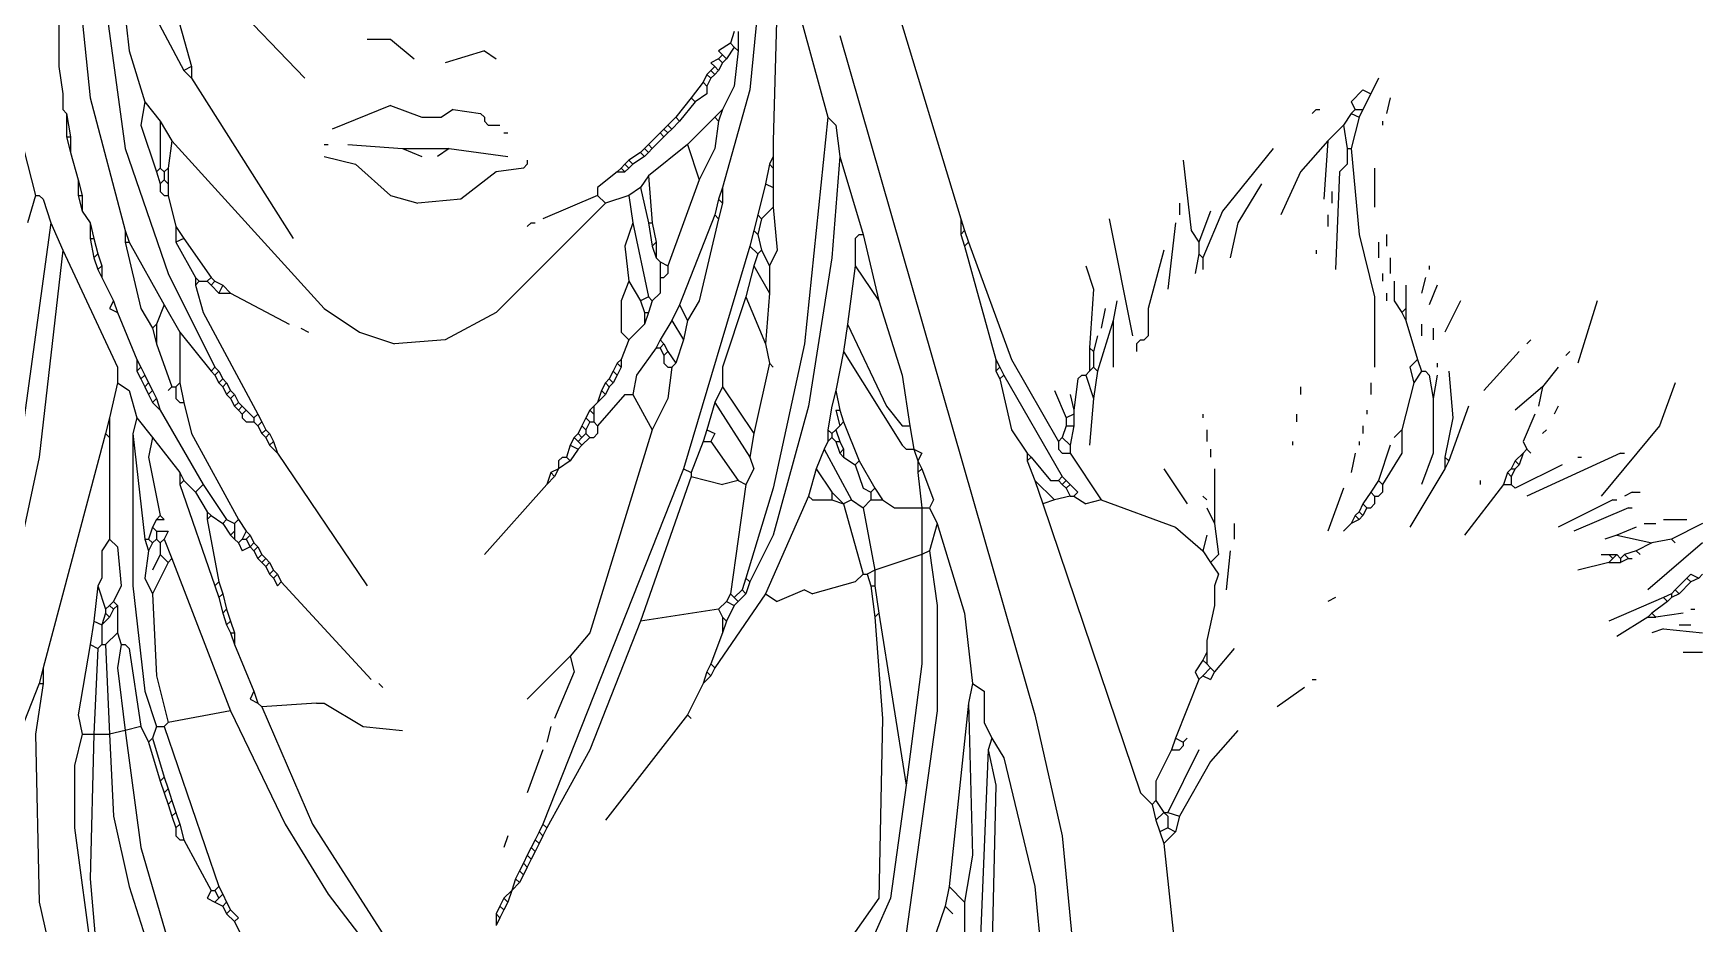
# Model space of a CAD drawing. Extents: x 48 to 798, y 36 to 754.
# Drawn here: x 370 to 797.5, y 310 to 538 of the extents above; entities that cross this region are included whole.
import ezdxf

# ---------------------------------------------------------------- set-up
doc = ezdxf.new("R2010")
doc.units = 0
doc.header["$MEASUREMENT"] = 0
doc.layers.add('Layer5', color=5, linetype='CONTINUOUS')

msp = doc.modelspace()

# ---------------------------------------------------------------- linework, layer by layer
at = {"layer": 'Layer5'}
for p, q in [((376.5, 555.5), (376.5, 537.5)), ((392.5, 551.5), (394.5, 533.5)), ((405.5, 547.5), (410.5, 529.5)), ((417.5, 549.5), (439.5, 526.5)), ((560.5, 548.5), (559.5, 510.5)), ((564.5, 549.5), (573.5, 516.5)), ((388.5, 545.5), (393.5, 508.5)), ((399.5, 545.5), (408.5, 528.5)), ((555.5, 544.5), (553.5, 523.5)), ((590.5, 546.5), (607.5, 490.5)), ((382.5, 541.5), (384.5, 521.5)), ((376.5, 537.5), (376.5, 529.5)), ((376.5, 537.5), (376.5, 529.5)), ((455.5, 536.5), (461.5, 536.5)), ((461.5, 536.5), (467.5, 531.5)), ((548.5, 535.5), (545.5, 533.5)), ((549.5, 534.5), (547.5, 531.5)), ((549.5, 538.5), (548.5, 535.5)), ((548.5, 535.5), (549.5, 534.5)), ((549.5, 534.5), (550.5, 533.5)), ((550.5, 538.5), (550.5, 533.5)), ((576.5, 537.5), (626.5, 363.5)), ((394.5, 533.5), (398.5, 520.5)), ((485.5, 533.5), (475.5, 530.5)), ((485.5, 533.5), (488.5, 531.5)), ((545.5, 531.5), (543.5, 530.5)), ((543.5, 530.5), (544.5, 529.5)), ((545.5, 533.5), (546.5, 532.5)), ((546.5, 532.5), (545.5, 531.5)), ((545.5, 531.5), (546.5, 530.5)), ((546.5, 530.5), (545.5, 528.5)), ((546.5, 532.5), (547.5, 531.5)), ((547.5, 531.5), (546.5, 530.5)), ((550.5, 533.5), (549.5, 524.5)), ((376.5, 529.5), (377.5, 522.5)), ((410.5, 529.5), (408.5, 528.5)), ((408.5, 528.5), (410.5, 526.5)), ((410.5, 529.5), (410.5, 526.5)), ((410.5, 526.5), (436.5, 485.5)), ((542.5, 527.5), (541.5, 525.5)), ((543.5, 528.5), (542.5, 527.5)), ((542.5, 527.5), (543.5, 526.5)), ((543.5, 526.5), (542.5, 524.5)), ((544.5, 529.5), (543.5, 528.5)), ((543.5, 528.5), (544.5, 527.5)), ((544.5, 527.5), (543.5, 526.5)), ((544.5, 529.5), (545.5, 528.5)), ((545.5, 528.5), (544.5, 527.5)), ((714.5, 526.5), (712.5, 522.5)), ((377.5, 522.5), (377.5, 518.5)), ((377.5, 522.5), (377.5, 518.5)), ((541.5, 525.5), (538.5, 521.5)), ((542.5, 522.5), (539.5, 520.5)), ((541.5, 525.5), (542.5, 524.5)), ((542.5, 524.5), (542.5, 522.5)), ((549.5, 524.5), (546.5, 518.5)), ((553.5, 523.5), (546.5, 498.5)), ((710.5, 523.5), (707.5, 520.5)), ((710.5, 523.5), (712.5, 522.5)), ((712.5, 522.5), (710.5, 518.5)), ((377.5, 518.5), (378.5, 517.5)), ((378.5, 517.5), (379.5, 511.5)), ((378.5, 517.5), (378.5, 511.5)), ((384.5, 521.5), (393.5, 487.5)), ((398.5, 520.5), (397.5, 514.5)), ((398.5, 520.5), (402.5, 515.5)), ((461.5, 519.5), (446.5, 513.5)), ((461.5, 519.5), (469.5, 516.5)), ((477.5, 518.5), (474.5, 516.5)), ((477.5, 518.5), (484.5, 517.5)), ((484.5, 517.5), (485.5, 516.5)), ((538.5, 521.5), (534.5, 516.5)), ((539.5, 520.5), (535.5, 515.5)), ((538.5, 521.5), (539.5, 520.5)), ((546.5, 518.5), (544.5, 516.5)), ((546.5, 518.5), (545.5, 515.5)), ((698.5, 518.5), (697.5, 517.5)), ((698.5, 518.5), (699.5, 518.5)), ((707.5, 517.5), (705.5, 514.5)), ((707.5, 520.5), (708.5, 518.5)), ((708.5, 518.5), (707.5, 517.5)), ((707.5, 517.5), (709.5, 516.5)), ((708.5, 518.5), (710.5, 518.5)), ((710.5, 518.5), (709.5, 516.5)), ((717.5, 521.5), (716.5, 517.5)), ((397.5, 514.5), (401.5, 502.5)), ((402.5, 515.5), (405.5, 510.5)), ((402.5, 515.5), (402.5, 503.5)), ((469.5, 516.5), (474.5, 516.5)), ((485.5, 516.5), (485.5, 515.5)), ((485.5, 515.5), (486.5, 514.5)), ((486.5, 514.5), (489.5, 514.5)), ((531.5, 513.5), (530.5, 512.5)), ((532.5, 514.5), (531.5, 513.5)), ((531.5, 513.5), (532.5, 512.5)), ((534.5, 516.5), (532.5, 514.5)), ((532.5, 514.5), (533.5, 513.5)), ((533.5, 513.5), (532.5, 512.5)), ((535.5, 515.5), (533.5, 513.5)), ((534.5, 516.5), (535.5, 515.5)), ((544.5, 516.5), (537.5, 509.5)), ((544.5, 516.5), (545.5, 515.5)), ((545.5, 515.5), (544.5, 508.5)), ((573.5, 516.5), (567.5, 458.5)), ((573.5, 516.5), (575.5, 514.5)), ((575.5, 514.5), (576.5, 506.5)), ((705.5, 514.5), (701.5, 510.5)), ((705.5, 514.5), (706.5, 508.5)), ((709.5, 516.5), (707.5, 508.5)), ((715.5, 515.5), (715.5, 514.5)), ((378.5, 511.5), (379.5, 511.5)), ((378.5, 511.5), (379.5, 507.5)), ((379.5, 511.5), (379.5, 507.5)), ((405.5, 510.5), (404.5, 503.5)), ((405.5, 510.5), (444.5, 467.5)), ((444.5, 509.5), (445.5, 509.5)), ((450.5, 509.5), (464.5, 508.5)), ((490.5, 512.5), (491.5, 512.5)), ((527.5, 509.5), (526.5, 508.5)), ((530.5, 512.5), (527.5, 509.5)), ((537.5, 509.5), (527.5, 501.5)), ((527.5, 509.5), (528.5, 508.5)), ((531.5, 511.5), (528.5, 508.5)), ((530.5, 512.5), (531.5, 511.5)), ((532.5, 512.5), (531.5, 511.5)), ((537.5, 509.5), (540.5, 500.5)), ((559.5, 510.5), (559.5, 506.5)), ((559.5, 510.5), (559.5, 506.5)), ((701.5, 510.5), (694.5, 502.5)), ((701.5, 510.5), (700.5, 495.5)), ((367.5, 508.5), (370.5, 496.5)), ((379.5, 507.5), (381.5, 500.5)), ((393.5, 508.5), (404.5, 476.5)), ((444.5, 506.5), (452.5, 504.5)), ((452.5, 504.5), (461.5, 496.5)), ((464.5, 508.5), (469.5, 506.5)), ((464.5, 508.5), (476.5, 508.5)), ((476.5, 508.5), (473.5, 506.5)), ((476.5, 508.5), (491.5, 506.5)), ((496.5, 504.5), (495.5, 503.5)), ((496.5, 505.5), (496.5, 504.5)), ((521.5, 504.5), (520.5, 503.5)), ((522.5, 505.5), (521.5, 504.5)), ((521.5, 504.5), (522.5, 503.5)), ((525.5, 507.5), (522.5, 505.5)), ((522.5, 505.5), (523.5, 504.5)), ((523.5, 504.5), (522.5, 503.5)), ((526.5, 506.5), (523.5, 504.5)), ((526.5, 508.5), (525.5, 507.5)), ((525.5, 507.5), (526.5, 506.5)), ((526.5, 508.5), (527.5, 507.5)), ((527.5, 507.5), (526.5, 506.5)), ((528.5, 508.5), (527.5, 507.5)), ((544.5, 508.5), (540.5, 500.5)), ((558.5, 504.5), (557.5, 499.5)), ((559.5, 506.5), (558.5, 504.5)), ((558.5, 504.5), (559.5, 503.5)), ((559.5, 506.5), (559.5, 503.5)), ((576.5, 506.5), (574.5, 480.5)), ((576.5, 506.5), (582.5, 486.5)), ((664.5, 505.5), (666.5, 487.5)), ((687.5, 508.5), (674.5, 492.5)), ((706.5, 504.5), (704.5, 502.5)), ((706.5, 508.5), (707.5, 508.5)), ((706.5, 508.5), (706.5, 504.5)), ((707.5, 508.5), (709.5, 486.5)), ((381.5, 500.5), (381.5, 496.5)), ((381.5, 500.5), (382.5, 496.5)), ((402.5, 503.5), (401.5, 502.5)), ((401.5, 502.5), (402.5, 499.5)), ((402.5, 503.5), (403.5, 502.5)), ((403.5, 500.5), (402.5, 499.5)), ((404.5, 503.5), (403.5, 502.5)), ((403.5, 502.5), (403.5, 500.5)), ((403.5, 500.5), (404.5, 499.5)), ((404.5, 503.5), (404.5, 499.5)), ((488.5, 502.5), (479.5, 495.5)), ((495.5, 503.5), (488.5, 502.5)), ((519.5, 502.5), (514.5, 498.5)), ((520.5, 503.5), (519.5, 502.5)), ((519.5, 502.5), (521.5, 502.5)), ((520.5, 503.5), (521.5, 502.5)), ((522.5, 503.5), (521.5, 502.5)), ((527.5, 501.5), (525.5, 498.5)), ((527.5, 501.5), (528.5, 489.5)), ((540.5, 500.5), (532.5, 478.5)), ((559.5, 503.5), (559.5, 498.5)), ((694.5, 502.5), (689.5, 491.5)), ((704.5, 502.5), (703.5, 477.5)), ((713.5, 503.5), (713.5, 493.5)), ((370.5, 496.5), (368.5, 489.5)), ((370.5, 496.5), (371.5, 496.5)), ((371.5, 496.5), (372.5, 495.5)), ((381.5, 496.5), (382.5, 492.5)), ((381.5, 496.5), (382.5, 496.5)), ((382.5, 496.5), (382.5, 492.5)), ((402.5, 499.5), (402.5, 497.5)), ((402.5, 497.5), (403.5, 496.5)), ((403.5, 496.5), (404.5, 496.5)), ((404.5, 499.5), (404.5, 496.5)), ((404.5, 496.5), (406.5, 488.5)), ((461.5, 496.5), (468.5, 494.5)), ((514.5, 496.5), (500.5, 490.5)), ((514.5, 498.5), (514.5, 496.5)), ((514.5, 496.5), (516.5, 494.5)), ((514.5, 496.5), (516.5, 494.5)), ((522.5, 496.5), (516.5, 494.5)), ((525.5, 498.5), (522.5, 496.5)), ((522.5, 496.5), (523.5, 489.5)), ((525.5, 498.5), (527.5, 489.5)), ((546.5, 498.5), (545.5, 495.5)), ((546.5, 498.5), (546.5, 494.5)), ((557.5, 499.5), (555.5, 491.5)), ((557.5, 499.5), (559.5, 498.5)), ((559.5, 498.5), (559.5, 493.5)), ((684.5, 499.5), (678.5, 489.5)), ((702.5, 497.5), (702.5, 494.5)), ((372.5, 495.5), (374.5, 489.5)), ((382.5, 492.5), (384.5, 489.5)), ((479.5, 495.5), (468.5, 494.5)), ((516.5, 494.5), (488.5, 466.5)), ((545.5, 495.5), (544.5, 491.5)), ((545.5, 495.5), (546.5, 494.5)), ((546.5, 494.5), (545.5, 490.5)), ((559.5, 493.5), (556.5, 490.5)), ((559.5, 493.5), (560.5, 482.5)), ((663.5, 494.5), (663.5, 491.5)), ((671.5, 492.5), (668.5, 484.5)), ((674.5, 492.5), (669.5, 480.5)), ((374.5, 489.5), (366.5, 431.5)), ((374.5, 489.5), (377.5, 482.5)), ((384.5, 489.5), (384.5, 485.5)), ((384.5, 489.5), (385.5, 485.5)), ((393.5, 487.5), (394.5, 484.5)), ((393.5, 487.5), (393.5, 484.5)), ((406.5, 488.5), (408.5, 485.5)), ((406.5, 488.5), (406.5, 484.5)), ((497.5, 489.5), (496.5, 488.5)), ((497.5, 489.5), (498.5, 489.5)), ((523.5, 489.5), (521.5, 483.5)), ((523.5, 489.5), (527.5, 470.5)), ((527.5, 489.5), (528.5, 489.5)), ((527.5, 489.5), (528.5, 483.5)), ((528.5, 489.5), (529.5, 484.5)), ((544.5, 491.5), (535.5, 468.5)), ((545.5, 490.5), (540.5, 469.5)), ((544.5, 491.5), (545.5, 490.5)), ((554.5, 487.5), (553.5, 483.5)), ((555.5, 491.5), (554.5, 487.5)), ((554.5, 487.5), (555.5, 486.5)), ((555.5, 491.5), (556.5, 490.5)), ((556.5, 490.5), (555.5, 486.5)), ((607.5, 490.5), (608.5, 487.5)), ((607.5, 490.5), (607.5, 486.5)), ((608.5, 487.5), (607.5, 486.5)), ((608.5, 487.5), (609.5, 484.5)), ((645.5, 490.5), (651.5, 460.5)), ((662.5, 489.5), (660.5, 472.5)), ((666.5, 487.5), (668.5, 484.5)), ((678.5, 489.5), (676.5, 480.5)), ((701.5, 491.5), (701.5, 488.5)), ((384.5, 485.5), (385.5, 480.5)), ((384.5, 485.5), (385.5, 485.5)), ((385.5, 485.5), (386.5, 481.5)), ((393.5, 484.5), (394.5, 484.5)), ((393.5, 484.5), (397.5, 467.5)), ((394.5, 484.5), (403.5, 468.5)), ((408.5, 485.5), (406.5, 484.5)), ((406.5, 484.5), (411.5, 475.5)), ((408.5, 485.5), (415.5, 475.5)), ((521.5, 483.5), (522.5, 474.5)), ((529.5, 484.5), (528.5, 483.5)), ((528.5, 483.5), (529.5, 480.5)), ((529.5, 484.5), (529.5, 480.5)), ((553.5, 483.5), (536.5, 426.5)), ((553.5, 483.5), (555.5, 481.5)), ((555.5, 486.5), (556.5, 482.5)), ((581.5, 486.5), (580.5, 485.5)), ((580.5, 485.5), (580.5, 478.5)), ((581.5, 486.5), (582.5, 486.5)), ((582.5, 486.5), (586.5, 469.5)), ((607.5, 486.5), (608.5, 483.5)), ((609.5, 484.5), (608.5, 483.5)), ((608.5, 483.5), (616.5, 454.5)), ((609.5, 484.5), (620.5, 454.5)), ((668.5, 484.5), (668.5, 481.5)), ((709.5, 486.5), (713.5, 470.5)), ((714.5, 484.5), (714.5, 480.5)), ((716.5, 486.5), (716.5, 483.5)), ((377.5, 482.5), (371.5, 429.5)), ((377.5, 482.5), (391.5, 452.5)), ((386.5, 481.5), (385.5, 480.5)), ((385.5, 480.5), (386.5, 477.5)), ((386.5, 481.5), (387.5, 478.5)), ((529.5, 480.5), (530.5, 479.5)), ((530.5, 479.5), (530.5, 475.5)), ((530.5, 479.5), (532.5, 478.5)), ((555.5, 481.5), (554.5, 478.5)), ((556.5, 482.5), (555.5, 481.5)), ((556.5, 482.5), (558.5, 478.5)), ((560.5, 482.5), (558.5, 478.5)), ((574.5, 480.5), (568.5, 442.5)), ((659.5, 482.5), (655.5, 467.5)), ((668.5, 481.5), (667.5, 476.5)), ((668.5, 481.5), (669.5, 480.5)), ((669.5, 480.5), (669.5, 477.5)), ((698.5, 482.5), (698.5, 481.5)), ((717.5, 480.5), (717.5, 476.5)), ((387.5, 478.5), (386.5, 477.5)), ((386.5, 477.5), (387.5, 475.5)), ((387.5, 478.5), (387.5, 475.5)), ((387.5, 475.5), (390.5, 469.5)), ((404.5, 476.5), (416.5, 452.5)), ((411.5, 475.5), (412.5, 474.5)), ((411.5, 475.5), (411.5, 473.5)), ((415.5, 475.5), (414.5, 474.5)), ((415.5, 475.5), (416.5, 474.5)), ((530.5, 475.5), (530.5, 471.5)), ((530.5, 475.5), (531.5, 475.5)), ((532.5, 476.5), (531.5, 475.5)), ((532.5, 478.5), (532.5, 476.5)), ((554.5, 478.5), (552.5, 470.5)), ((554.5, 478.5), (558.5, 471.5)), ((558.5, 478.5), (558.5, 471.5)), ((580.5, 478.5), (578.5, 463.5)), ((580.5, 478.5), (586.5, 469.5)), ((639.5, 478.5), (641.5, 472.5)), ((715.5, 476.5), (715.5, 474.5)), ((726.5, 475.5), (725.5, 471.5)), ((727.5, 478.5), (727.5, 477.5)), ((412.5, 474.5), (411.5, 473.5)), ((411.5, 473.5), (413.5, 466.5)), ((412.5, 474.5), (414.5, 474.5)), ((414.5, 474.5), (415.5, 473.5)), ((416.5, 474.5), (415.5, 473.5)), ((415.5, 473.5), (417.5, 471.5)), ((416.5, 474.5), (418.5, 473.5)), ((418.5, 473.5), (417.5, 471.5)), ((417.5, 471.5), (420.5, 471.5)), ((418.5, 473.5), (420.5, 471.5)), ((420.5, 471.5), (435.5, 463.5)), ((522.5, 474.5), (520.5, 469.5)), ((522.5, 474.5), (525.5, 469.5)), ((527.5, 470.5), (525.5, 469.5)), ((527.5, 470.5), (528.5, 469.5)), ((530.5, 471.5), (528.5, 469.5)), ((552.5, 470.5), (546.5, 452.5)), ((552.5, 470.5), (557.5, 458.5)), ((558.5, 471.5), (557.5, 458.5)), ((641.5, 472.5), (640.5, 457.5)), ((713.5, 470.5), (713.5, 452.5)), ((716.5, 471.5), (716.5, 469.5)), ((718.5, 474.5), (718.5, 469.5)), ((721.5, 473.5), (721.5, 467.5)), ((729.5, 473.5), (727.5, 468.5)), ((390.5, 469.5), (389.5, 467.5)), ((389.5, 467.5), (391.5, 466.5)), ((390.5, 469.5), (391.5, 466.5)), ((391.5, 466.5), (396.5, 454.5)), ((397.5, 467.5), (400.5, 462.5)), ((403.5, 468.5), (401.5, 463.5)), ((403.5, 468.5), (407.5, 461.5)), ((413.5, 466.5), (427.5, 440.5)), ((444.5, 467.5), (453.5, 461.5)), ((488.5, 466.5), (475.5, 459.5)), ((520.5, 469.5), (520.5, 461.5)), ((525.5, 469.5), (526.5, 466.5)), ((526.5, 466.5), (527.5, 466.5)), ((527.5, 466.5), (526.5, 463.5)), ((526.5, 466.5), (526.5, 463.5)), ((528.5, 469.5), (527.5, 466.5)), ((535.5, 468.5), (533.5, 464.5)), ((535.5, 468.5), (537.5, 464.5)), ((540.5, 469.5), (537.5, 464.5)), ((586.5, 469.5), (592.5, 450.5)), ((644.5, 467.5), (643.5, 462.5)), ((647.5, 469.5), (646.5, 464.5)), ((655.5, 467.5), (655.5, 460.5)), ((718.5, 469.5), (720.5, 466.5)), ((721.5, 467.5), (720.5, 466.5)), ((720.5, 466.5), (721.5, 464.5)), ((721.5, 467.5), (721.5, 464.5)), ((735.5, 469.5), (731.5, 461.5)), ((770.5, 469.5), (765.5, 453.5)), ((401.5, 463.5), (400.5, 462.5)), ((400.5, 462.5), (401.5, 458.5)), ((401.5, 463.5), (401.5, 458.5)), ((438.5, 462.5), (440.5, 461.5)), ((526.5, 463.5), (522.5, 459.5)), ((533.5, 464.5), (530.5, 459.5)), ((533.5, 464.5), (536.5, 459.5)), ((537.5, 464.5), (536.5, 459.5)), ((578.5, 463.5), (577.5, 456.5)), ((578.5, 463.5), (588.5, 442.5)), ((646.5, 464.5), (642.5, 451.5)), ((646.5, 464.5), (646.5, 452.5)), ((721.5, 464.5), (724.5, 454.5)), ((725.5, 463.5), (725.5, 460.5)), ((728.5, 462.5), (728.5, 459.5)), ((401.5, 458.5), (405.5, 447.5)), ((407.5, 461.5), (407.5, 448.5)), ((407.5, 461.5), (415.5, 451.5)), ((453.5, 461.5), (462.5, 458.5)), ((475.5, 459.5), (462.5, 458.5)), ((520.5, 461.5), (522.5, 459.5)), ((522.5, 459.5), (520.5, 454.5)), ((529.5, 457.5), (524.5, 450.5)), ((530.5, 459.5), (529.5, 457.5)), ((529.5, 457.5), (530.5, 457.5)), ((530.5, 459.5), (531.5, 458.5)), ((531.5, 458.5), (530.5, 457.5)), ((530.5, 457.5), (531.5, 455.5)), ((531.5, 458.5), (532.5, 456.5)), ((536.5, 459.5), (534.5, 453.5)), ((557.5, 458.5), (558.5, 453.5)), ((567.5, 458.5), (559.5, 421.5)), ((640.5, 457.5), (640.5, 451.5)), ((640.5, 457.5), (641.5, 456.5)), ((642.5, 460.5), (641.5, 456.5)), ((653.5, 459.5), (652.5, 458.5)), ((652.5, 458.5), (652.5, 456.5)), ((653.5, 459.5), (654.5, 459.5)), ((655.5, 460.5), (654.5, 459.5)), ((753.5, 459.5), (752.5, 458.5)), ((396.5, 454.5), (397.5, 452.5)), ((396.5, 454.5), (396.5, 451.5)), ((519.5, 453.5), (518.5, 451.5)), ((520.5, 454.5), (519.5, 453.5)), ((519.5, 453.5), (520.5, 452.5)), ((520.5, 454.5), (520.5, 452.5)), ((532.5, 456.5), (531.5, 455.5)), ((531.5, 455.5), (531.5, 453.5)), ((531.5, 453.5), (532.5, 452.5)), ((532.5, 456.5), (534.5, 453.5)), ((534.5, 453.5), (533.5, 452.5)), ((558.5, 453.5), (554.5, 435.5)), ((558.5, 453.5), (559.5, 452.5)), ((577.5, 456.5), (575.5, 446.5)), ((577.5, 456.5), (592.5, 432.5)), ((616.5, 454.5), (617.5, 452.5)), ((616.5, 454.5), (616.5, 451.5)), ((620.5, 454.5), (632.5, 433.5)), ((641.5, 456.5), (641.5, 452.5)), ((724.5, 454.5), (722.5, 452.5)), ((724.5, 454.5), (725.5, 451.5)), ((729.5, 453.5), (729.5, 452.5)), ((750.5, 456.5), (741.5, 446.5)), ((763.5, 456.5), (762.5, 455.5)), ((391.5, 452.5), (391.5, 448.5)), ((397.5, 452.5), (396.5, 451.5)), ((396.5, 451.5), (397.5, 449.5)), ((397.5, 452.5), (398.5, 450.5)), ((398.5, 450.5), (397.5, 449.5)), ((397.5, 449.5), (398.5, 447.5)), ((398.5, 450.5), (399.5, 448.5)), ((416.5, 452.5), (415.5, 451.5)), ((415.5, 451.5), (416.5, 450.5)), ((416.5, 452.5), (417.5, 451.5)), ((417.5, 451.5), (416.5, 450.5)), ((416.5, 450.5), (417.5, 448.5)), ((417.5, 451.5), (418.5, 449.5)), ((418.5, 449.5), (417.5, 448.5)), ((418.5, 449.5), (419.5, 448.5)), ((517.5, 449.5), (516.5, 448.5)), ((518.5, 451.5), (517.5, 449.5)), ((517.5, 449.5), (518.5, 448.5)), ((518.5, 451.5), (519.5, 450.5)), ((519.5, 450.5), (518.5, 448.5)), ((520.5, 452.5), (519.5, 450.5)), ((524.5, 450.5), (523.5, 445.5)), ((533.5, 452.5), (532.5, 444.5)), ((532.5, 452.5), (533.5, 452.5)), ((546.5, 452.5), (546.5, 447.5)), ((592.5, 450.5), (594.5, 437.5)), ((617.5, 452.5), (616.5, 451.5)), ((616.5, 451.5), (617.5, 449.5)), ((617.5, 452.5), (618.5, 450.5)), ((618.5, 450.5), (617.5, 449.5)), ((617.5, 449.5), (620.5, 436.5)), ((618.5, 450.5), (633.5, 424.5)), ((637.5, 449.5), (636.5, 441.5)), ((638.5, 450.5), (637.5, 449.5)), ((638.5, 450.5), (639.5, 450.5)), ((640.5, 451.5), (639.5, 450.5)), ((639.5, 450.5), (641.5, 444.5)), ((641.5, 452.5), (640.5, 451.5)), ((641.5, 452.5), (642.5, 451.5)), ((642.5, 451.5), (641.5, 444.5)), ((722.5, 452.5), (723.5, 448.5)), ((725.5, 451.5), (723.5, 448.5)), ((725.5, 451.5), (726.5, 451.5)), ((726.5, 451.5), (727.5, 450.5)), ((727.5, 450.5), (728.5, 444.5)), ((729.5, 450.5), (728.5, 444.5)), ((732.5, 451.5), (733.5, 439.5)), ((760.5, 452.5), (756.5, 447.5)), ((391.5, 448.5), (389.5, 439.5)), ((391.5, 448.5), (394.5, 446.5)), ((394.5, 446.5), (396.5, 439.5)), ((399.5, 448.5), (398.5, 447.5)), ((398.5, 447.5), (399.5, 445.5)), ((399.5, 448.5), (400.5, 446.5)), ((400.5, 446.5), (399.5, 445.5)), ((399.5, 445.5), (400.5, 443.5)), ((400.5, 446.5), (401.5, 444.5)), ((405.5, 447.5), (404.5, 446.5)), ((405.5, 447.5), (406.5, 447.5)), ((407.5, 448.5), (406.5, 447.5)), ((406.5, 447.5), (406.5, 444.5)), ((407.5, 448.5), (408.5, 443.5)), ((417.5, 448.5), (418.5, 447.5)), ((419.5, 448.5), (418.5, 447.5)), ((418.5, 447.5), (419.5, 445.5)), ((419.5, 448.5), (420.5, 446.5)), ((420.5, 446.5), (419.5, 445.5)), ((419.5, 445.5), (420.5, 444.5)), ((420.5, 446.5), (421.5, 445.5)), ((421.5, 445.5), (420.5, 444.5)), ((421.5, 445.5), (422.5, 443.5)), ((515.5, 446.5), (514.5, 443.5)), ((516.5, 445.5), (514.5, 443.5)), ((521.5, 445.5), (514.5, 437.5)), ((516.5, 448.5), (515.5, 446.5)), ((515.5, 446.5), (516.5, 445.5)), ((516.5, 448.5), (517.5, 447.5)), ((517.5, 447.5), (516.5, 445.5)), ((518.5, 448.5), (517.5, 447.5)), ((521.5, 445.5), (523.5, 445.5)), ((523.5, 445.5), (528.5, 436.5)), ((546.5, 447.5), (544.5, 443.5)), ((546.5, 447.5), (554.5, 435.5)), ((575.5, 446.5), (574.5, 442.5)), ((575.5, 446.5), (576.5, 441.5)), ((631.5, 446.5), (634.5, 439.5)), ((635.5, 445.5), (636.5, 441.5)), ((694.5, 447.5), (694.5, 445.5)), ((712.5, 448.5), (712.5, 445.5)), ((723.5, 448.5), (720.5, 436.5)), ((756.5, 447.5), (749.5, 441.5)), ((756.5, 447.5), (755.5, 442.5)), ((790.5, 448.5), (786.5, 437.5)), ((401.5, 444.5), (400.5, 443.5)), ((400.5, 443.5), (402.5, 441.5)), ((401.5, 444.5), (402.5, 441.5)), ((402.5, 441.5), (413.5, 422.5)), ((406.5, 444.5), (407.5, 443.5)), ((407.5, 443.5), (408.5, 443.5)), ((408.5, 443.5), (410.5, 435.5)), ((420.5, 444.5), (421.5, 442.5)), ((422.5, 443.5), (421.5, 442.5)), ((421.5, 442.5), (422.5, 441.5)), ((422.5, 443.5), (423.5, 442.5)), ((423.5, 442.5), (422.5, 441.5)), ((422.5, 441.5), (423.5, 440.5)), ((423.5, 442.5), (424.5, 441.5)), ((424.5, 441.5), (423.5, 440.5)), ((423.5, 440.5), (423.5, 439.5)), ((424.5, 441.5), (426.5, 439.5)), ((427.5, 440.5), (426.5, 439.5)), ((427.5, 440.5), (428.5, 438.5)), ((512.5, 441.5), (511.5, 439.5)), ((513.5, 442.5), (512.5, 441.5)), ((512.5, 441.5), (513.5, 440.5)), ((514.5, 443.5), (513.5, 442.5)), ((513.5, 442.5), (513.5, 440.5)), ((513.5, 440.5), (513.5, 438.5)), ((532.5, 444.5), (528.5, 436.5)), ((544.5, 443.5), (542.5, 436.5)), ((544.5, 443.5), (553.5, 429.5)), ((568.5, 442.5), (559.5, 409.5)), ((574.5, 442.5), (573.5, 436.5)), ((575.5, 441.5), (576.5, 437.5)), ((575.5, 441.5), (576.5, 441.5)), ((576.5, 441.5), (577.5, 438.5)), ((588.5, 442.5), (592.5, 437.5)), ((636.5, 440.5), (634.5, 439.5)), ((636.5, 441.5), (636.5, 440.5)), ((636.5, 440.5), (636.5, 437.5)), ((641.5, 444.5), (640.5, 432.5)), ((669.5, 440.5), (669.5, 439.5)), ((693.5, 440.5), (693.5, 438.5)), ((711.5, 441.5), (711.5, 440.5)), ((728.5, 444.5), (728.5, 430.5)), ((737.5, 442.5), (732.5, 428.5)), ((754.5, 440.5), (751.5, 433.5)), ((760.5, 442.5), (759.5, 440.5)), ((389.5, 439.5), (388.5, 435.5)), ((389.5, 439.5), (389.5, 434.5)), ((396.5, 439.5), (395.5, 435.5)), ((396.5, 439.5), (400.5, 434.5)), ((423.5, 439.5), (424.5, 438.5)), ((424.5, 438.5), (426.5, 438.5)), ((426.5, 439.5), (426.5, 438.5)), ((426.5, 438.5), (427.5, 437.5)), ((428.5, 438.5), (427.5, 437.5)), ((427.5, 437.5), (428.5, 435.5)), ((428.5, 438.5), (429.5, 436.5)), ((429.5, 436.5), (428.5, 435.5)), ((429.5, 436.5), (430.5, 435.5)), ((510.5, 437.5), (509.5, 435.5)), ((511.5, 439.5), (510.5, 437.5)), ((510.5, 437.5), (511.5, 436.5)), ((511.5, 439.5), (512.5, 438.5)), ((512.5, 438.5), (511.5, 436.5)), ((511.5, 436.5), (511.5, 435.5)), ((512.5, 438.5), (513.5, 438.5)), ((528.5, 436.5), (512.5, 384.5)), ((513.5, 438.5), (514.5, 437.5)), ((514.5, 437.5), (514.5, 435.5)), ((542.5, 436.5), (541.5, 433.5)), ((542.5, 436.5), (544.5, 435.5)), ((573.5, 436.5), (573.5, 433.5)), ((573.5, 436.5), (574.5, 435.5)), ((575.5, 436.5), (574.5, 435.5)), ((576.5, 437.5), (575.5, 436.5)), ((575.5, 436.5), (576.5, 433.5)), ((577.5, 438.5), (576.5, 437.5)), ((577.5, 438.5), (581.5, 428.5)), ((592.5, 437.5), (594.5, 437.5)), ((594.5, 437.5), (595.5, 431.5)), ((620.5, 436.5), (624.5, 430.5)), ((634.5, 437.5), (633.5, 434.5)), ((634.5, 439.5), (634.5, 437.5)), ((634.5, 437.5), (636.5, 437.5)), ((636.5, 437.5), (635.5, 432.5)), ((670.5, 436.5), (670.5, 433.5)), ((710.5, 437.5), (710.5, 435.5)), ((720.5, 436.5), (718.5, 434.5)), ((720.5, 436.5), (720.5, 430.5)), ((733.5, 439.5), (731.5, 429.5)), ((757.5, 436.5), (756.5, 435.5)), ((786.5, 437.5), (771.5, 419.5)), ((388.5, 435.5), (372.5, 375.5)), ((388.5, 435.5), (389.5, 434.5)), ((389.5, 434.5), (389.5, 408.5)), ((395.5, 435.5), (398.5, 408.5)), ((395.5, 435.5), (395.5, 396.5)), ((400.5, 434.5), (399.5, 429.5)), ((400.5, 434.5), (407.5, 425.5)), ((410.5, 435.5), (422.5, 413.5)), ((428.5, 435.5), (429.5, 434.5)), ((430.5, 435.5), (429.5, 434.5)), ((429.5, 434.5), (430.5, 432.5)), ((430.5, 435.5), (431.5, 433.5)), ((431.5, 433.5), (430.5, 432.5)), ((430.5, 432.5), (432.5, 430.5)), ((431.5, 433.5), (432.5, 430.5)), ((507.5, 432.5), (506.5, 429.5)), ((508.5, 434.5), (507.5, 432.5)), ((507.5, 432.5), (509.5, 431.5)), ((509.5, 435.5), (508.5, 434.5)), ((508.5, 434.5), (509.5, 433.5)), ((509.5, 435.5), (510.5, 434.5)), ((510.5, 434.5), (509.5, 433.5)), ((509.5, 433.5), (510.5, 432.5)), ((510.5, 432.5), (509.5, 431.5)), ((511.5, 435.5), (510.5, 434.5)), ((512.5, 434.5), (510.5, 432.5)), ((511.5, 435.5), (512.5, 434.5)), ((512.5, 434.5), (513.5, 434.5)), ((514.5, 435.5), (513.5, 434.5)), ((541.5, 433.5), (538.5, 425.5)), ((541.5, 433.5), (543.5, 433.5)), ((544.5, 435.5), (543.5, 433.5)), ((543.5, 433.5), (550.5, 423.5)), ((554.5, 435.5), (553.5, 429.5)), ((573.5, 433.5), (572.5, 431.5)), ((574.5, 434.5), (573.5, 433.5)), ((574.5, 435.5), (574.5, 434.5)), ((574.5, 434.5), (575.5, 433.5)), ((575.5, 433.5), (576.5, 433.5)), ((575.5, 433.5), (576.5, 430.5)), ((576.5, 433.5), (577.5, 431.5)), ((592.5, 432.5), (593.5, 431.5)), ((633.5, 434.5), (632.5, 433.5)), ((632.5, 433.5), (632.5, 431.5)), ((633.5, 434.5), (635.5, 432.5)), ((635.5, 432.5), (635.5, 430.5)), ((692.5, 433.5), (692.5, 432.5)), ((709.5, 433.5), (709.5, 432.5)), ((717.5, 432.5), (714.5, 423.5)), ((751.5, 433.5), (752.5, 431.5)), ((371.5, 429.5), (361.5, 382.5)), ((399.5, 429.5), (402.5, 414.5)), ((432.5, 430.5), (455.5, 396.5)), ((505.5, 429.5), (504.5, 428.5)), ((504.5, 428.5), (504.5, 426.5)), ((507.5, 428.5), (504.5, 426.5)), ((505.5, 429.5), (506.5, 429.5)), ((506.5, 429.5), (507.5, 428.5)), ((509.5, 431.5), (507.5, 428.5)), ((553.5, 429.5), (554.5, 426.5)), ((572.5, 431.5), (570.5, 426.5)), ((572.5, 431.5), (579.5, 418.5)), ((577.5, 431.5), (576.5, 430.5)), ((576.5, 430.5), (577.5, 429.5)), ((577.5, 431.5), (577.5, 429.5)), ((577.5, 429.5), (580.5, 427.5)), ((581.5, 428.5), (580.5, 427.5)), ((581.5, 428.5), (585.5, 421.5)), ((593.5, 431.5), (595.5, 431.5)), ((595.5, 431.5), (596.5, 428.5)), ((595.5, 431.5), (597.5, 430.5)), ((597.5, 430.5), (596.5, 428.5)), ((596.5, 428.5), (596.5, 425.5)), ((596.5, 428.5), (597.5, 426.5)), ((624.5, 430.5), (625.5, 429.5)), ((624.5, 430.5), (624.5, 428.5)), ((625.5, 429.5), (624.5, 428.5)), ((624.5, 428.5), (626.5, 423.5)), ((625.5, 429.5), (630.5, 423.5)), ((632.5, 431.5), (633.5, 430.5)), ((633.5, 430.5), (635.5, 430.5)), ((635.5, 430.5), (643.5, 418.5)), ((671.5, 431.5), (671.5, 429.5)), ((708.5, 430.5), (707.5, 425.5)), ((720.5, 430.5), (715.5, 422.5)), ((728.5, 430.5), (725.5, 422.5)), ((731.5, 429.5), (732.5, 428.5)), ((731.5, 429.5), (731.5, 426.5)), ((732.5, 428.5), (731.5, 426.5)), ((749.5, 428.5), (748.5, 426.5)), ((751.5, 430.5), (749.5, 428.5)), ((749.5, 428.5), (750.5, 427.5)), ((751.5, 430.5), (750.5, 427.5)), ((752.5, 431.5), (751.5, 430.5)), ((752.5, 431.5), (753.5, 430.5)), ((776.5, 430.5), (752.5, 419.5)), ((765.5, 429.5), (766.5, 429.5)), ((776.5, 430.5), (777.5, 430.5)), ((407.5, 425.5), (408.5, 423.5)), ((407.5, 425.5), (407.5, 422.5)), ((408.5, 423.5), (407.5, 422.5)), ((408.5, 423.5), (411.5, 420.5)), ((536.5, 426.5), (500.5, 335.5)), ((502.5, 425.5), (501.5, 422.5)), ((503.5, 424.5), (501.5, 422.5)), ((504.5, 426.5), (502.5, 425.5)), ((502.5, 425.5), (503.5, 424.5)), ((504.5, 426.5), (503.5, 424.5)), ((538.5, 424.5), (525.5, 387.5)), ((536.5, 426.5), (538.5, 425.5)), ((538.5, 425.5), (538.5, 424.5)), ((538.5, 424.5), (546.5, 422.5)), ((550.5, 423.5), (546.5, 422.5)), ((550.5, 423.5), (552.5, 422.5)), ((554.5, 426.5), (552.5, 422.5)), ((570.5, 426.5), (568.5, 419.5)), ((570.5, 426.5), (574.5, 420.5)), ((580.5, 427.5), (582.5, 421.5)), ((597.5, 426.5), (596.5, 425.5)), ((596.5, 425.5), (597.5, 416.5)), ((597.5, 426.5), (600.5, 418.5)), ((626.5, 423.5), (631.5, 418.5)), ((626.5, 423.5), (628.5, 417.5)), ((630.5, 423.5), (632.5, 423.5)), ((633.5, 424.5), (632.5, 423.5)), ((632.5, 423.5), (633.5, 422.5)), ((633.5, 424.5), (634.5, 423.5)), ((634.5, 423.5), (633.5, 422.5)), ((634.5, 423.5), (635.5, 422.5)), ((659.5, 426.5), (665.5, 417.5)), ((672.5, 426.5), (672.5, 412.5)), ((714.5, 423.5), (712.5, 420.5)), ((714.5, 423.5), (715.5, 422.5)), ((731.5, 426.5), (722.5, 411.5)), ((740.5, 423.5), (740.5, 422.5)), ((747.5, 425.5), (746.5, 422.5)), ((748.5, 426.5), (747.5, 425.5)), ((747.5, 425.5), (748.5, 424.5)), ((748.5, 426.5), (749.5, 426.5)), ((749.5, 426.5), (748.5, 424.5)), ((748.5, 424.5), (748.5, 422.5)), ((750.5, 427.5), (749.5, 426.5)), ((761.5, 427.5), (749.5, 421.5)), ((407.5, 422.5), (416.5, 396.5)), ((413.5, 422.5), (411.5, 420.5)), ((411.5, 420.5), (414.5, 415.5)), ((413.5, 422.5), (419.5, 413.5)), ((501.5, 422.5), (485.5, 404.5)), ((552.5, 422.5), (548.5, 394.5)), ((559.5, 421.5), (552.5, 398.5)), ((568.5, 419.5), (557.5, 394.5)), ((568.5, 419.5), (569.5, 418.5)), ((574.5, 420.5), (577.5, 417.5)), ((574.5, 420.5), (574.5, 418.5)), ((582.5, 421.5), (584.5, 420.5)), ((585.5, 421.5), (584.5, 420.5)), ((584.5, 420.5), (584.5, 418.5)), ((585.5, 421.5), (587.5, 418.5)), ((635.5, 419.5), (631.5, 418.5)), ((633.5, 422.5), (634.5, 421.5)), ((635.5, 422.5), (634.5, 421.5)), ((634.5, 421.5), (635.5, 419.5)), ((635.5, 422.5), (637.5, 420.5)), ((635.5, 419.5), (636.5, 419.5)), ((637.5, 420.5), (636.5, 419.5)), ((636.5, 419.5), (639.5, 417.5)), ((669.5, 419.5), (670.5, 418.5)), ((705.5, 421.5), (701.5, 410.5)), ((712.5, 420.5), (710.5, 417.5)), ((712.5, 420.5), (713.5, 419.5)), ((713.5, 419.5), (714.5, 419.5)), ((713.5, 419.5), (713.5, 417.5)), ((715.5, 420.5), (714.5, 419.5)), ((715.5, 422.5), (715.5, 420.5)), ((746.5, 422.5), (736.5, 409.5)), ((746.5, 422.5), (748.5, 422.5)), ((748.5, 422.5), (749.5, 421.5)), ((779.5, 420.5), (777.5, 419.5)), ((779.5, 420.5), (781.5, 420.5)), ((414.5, 415.5), (415.5, 414.5)), ((414.5, 415.5), (414.5, 413.5)), ((569.5, 418.5), (572.5, 418.5)), ((569.5, 418.5), (572.5, 418.5)), ((572.5, 418.5), (574.5, 418.5)), ((574.5, 418.5), (577.5, 417.5)), ((579.5, 418.5), (577.5, 417.5)), ((577.5, 417.5), (582.5, 399.5)), ((579.5, 418.5), (582.5, 416.5)), ((584.5, 418.5), (582.5, 416.5)), ((582.5, 416.5), (585.5, 400.5)), ((584.5, 418.5), (587.5, 418.5)), ((587.5, 418.5), (590.5, 416.5)), ((590.5, 416.5), (597.5, 416.5)), ((597.5, 416.5), (597.5, 404.5)), ((597.5, 416.5), (599.5, 416.5)), ((600.5, 418.5), (599.5, 416.5)), ((599.5, 416.5), (601.5, 412.5)), ((631.5, 418.5), (628.5, 417.5)), ((628.5, 417.5), (653.5, 343.5)), ((643.5, 418.5), (639.5, 417.5)), ((643.5, 418.5), (662.5, 411.5)), ((670.5, 416.5), (672.5, 412.5)), ((709.5, 415.5), (708.5, 414.5)), ((710.5, 417.5), (709.5, 415.5)), ((709.5, 415.5), (710.5, 414.5)), ((710.5, 417.5), (711.5, 416.5)), ((711.5, 416.5), (710.5, 414.5)), ((711.5, 416.5), (712.5, 416.5)), ((713.5, 417.5), (712.5, 416.5)), ((774.5, 418.5), (760.5, 411.5)), ((778.5, 416.5), (764.5, 410.5)), ((774.5, 418.5), (775.5, 418.5)), ((778.5, 416.5), (779.5, 416.5)), ((400.5, 411.5), (399.5, 408.5)), ((401.5, 413.5), (400.5, 411.5)), ((400.5, 411.5), (401.5, 410.5)), ((402.5, 414.5), (401.5, 413.5)), ((401.5, 413.5), (403.5, 413.5)), ((401.5, 410.5), (401.5, 408.5)), ((401.5, 410.5), (404.5, 410.5)), ((402.5, 414.5), (403.5, 413.5)), ((404.5, 410.5), (403.5, 408.5)), ((415.5, 414.5), (414.5, 413.5)), ((414.5, 413.5), (417.5, 397.5)), ((415.5, 414.5), (418.5, 412.5)), ((419.5, 413.5), (418.5, 412.5)), ((418.5, 412.5), (420.5, 409.5)), ((419.5, 413.5), (421.5, 412.5)), ((421.5, 410.5), (420.5, 409.5)), ((422.5, 413.5), (421.5, 412.5)), ((421.5, 412.5), (421.5, 410.5)), ((421.5, 410.5), (421.5, 408.5)), ((422.5, 413.5), (424.5, 410.5)), ((424.5, 410.5), (423.5, 408.5)), ((424.5, 410.5), (425.5, 409.5)), ((601.5, 412.5), (599.5, 405.5)), ((601.5, 412.5), (608.5, 389.5)), ((662.5, 411.5), (669.5, 405.5)), ((672.5, 412.5), (673.5, 404.5)), ((677.5, 412.5), (677.5, 408.5)), ((707.5, 412.5), (705.5, 410.5)), ((708.5, 414.5), (707.5, 412.5)), ((709.5, 413.5), (707.5, 412.5)), ((708.5, 414.5), (709.5, 413.5)), ((710.5, 414.5), (709.5, 413.5)), ((780.5, 411.5), (775.5, 409.5)), ((782.5, 412.5), (785.5, 412.5)), ((787.5, 413.5), (793.5, 413.5)), ((797.5, 412.5), (789.5, 408.5)), ((389.5, 408.5), (387.5, 405.5)), ((389.5, 408.5), (391.5, 406.5)), ((391.5, 406.5), (392.5, 396.5)), ((398.5, 408.5), (399.5, 408.5)), ((398.5, 408.5), (399.5, 405.5)), ((399.5, 408.5), (400.5, 407.5)), ((400.5, 407.5), (399.5, 405.5)), ((401.5, 408.5), (400.5, 407.5)), ((401.5, 408.5), (402.5, 407.5)), ((403.5, 408.5), (402.5, 407.5)), ((402.5, 407.5), (402.5, 404.5)), ((403.5, 408.5), (405.5, 403.5)), ((420.5, 409.5), (421.5, 408.5)), ((421.5, 408.5), (422.5, 407.5)), ((423.5, 408.5), (422.5, 407.5)), ((422.5, 407.5), (423.5, 405.5)), ((423.5, 408.5), (424.5, 408.5)), ((425.5, 406.5), (423.5, 405.5)), ((425.5, 409.5), (424.5, 408.5)), ((424.5, 408.5), (425.5, 406.5)), ((425.5, 409.5), (426.5, 407.5)), ((426.5, 407.5), (425.5, 406.5)), ((425.5, 406.5), (426.5, 405.5)), ((426.5, 407.5), (427.5, 406.5)), ((427.5, 406.5), (426.5, 405.5)), ((427.5, 406.5), (428.5, 404.5)), ((559.5, 409.5), (553.5, 397.5)), ((670.5, 409.5), (669.5, 405.5)), ((775.5, 409.5), (772.5, 408.5)), ((775.5, 409.5), (784.5, 407.5)), ((784.5, 407.5), (780.5, 405.5)), ((797.5, 407.5), (783.5, 395.5)), ((789.5, 408.5), (784.5, 407.5)), ((789.5, 408.5), (790.5, 407.5)), ((387.5, 405.5), (387.5, 398.5)), ((387.5, 405.5), (387.5, 398.5)), ((399.5, 405.5), (398.5, 398.5)), ((402.5, 404.5), (400.5, 400.5)), ((404.5, 402.5), (400.5, 394.5)), ((402.5, 404.5), (404.5, 402.5)), ((405.5, 403.5), (404.5, 402.5)), ((405.5, 403.5), (420.5, 364.5)), ((426.5, 405.5), (427.5, 403.5)), ((428.5, 404.5), (427.5, 403.5)), ((427.5, 403.5), (428.5, 402.5)), ((428.5, 404.5), (429.5, 403.5)), ((429.5, 403.5), (428.5, 402.5)), ((428.5, 402.5), (429.5, 401.5)), ((429.5, 403.5), (430.5, 402.5)), ((430.5, 402.5), (429.5, 401.5)), ((430.5, 402.5), (431.5, 400.5)), ((597.5, 404.5), (585.5, 400.5)), ((599.5, 405.5), (597.5, 404.5)), ((597.5, 404.5), (597.5, 376.5)), ((599.5, 405.5), (601.5, 391.5)), ((669.5, 405.5), (671.5, 402.5)), ((673.5, 404.5), (671.5, 402.5)), ((671.5, 402.5), (673.5, 399.5)), ((676.5, 405.5), (675.5, 395.5)), ((773.5, 402.5), (765.5, 400.5)), ((771.5, 404.5), (773.5, 404.5)), ((773.5, 404.5), (775.5, 404.5)), ((773.5, 404.5), (774.5, 403.5)), ((774.5, 403.5), (773.5, 402.5)), ((773.5, 402.5), (776.5, 402.5)), ((775.5, 404.5), (774.5, 403.5)), ((775.5, 404.5), (776.5, 403.5)), ((777.5, 404.5), (776.5, 403.5)), ((778.5, 403.5), (776.5, 402.5)), ((776.5, 403.5), (776.5, 402.5)), ((780.5, 405.5), (777.5, 404.5)), ((777.5, 404.5), (778.5, 403.5)), ((778.5, 403.5), (779.5, 403.5)), ((780.5, 405.5), (781.5, 404.5)), ((387.5, 398.5), (386.5, 396.5)), ((398.5, 398.5), (400.5, 394.5)), ((429.5, 401.5), (430.5, 399.5)), ((431.5, 400.5), (430.5, 399.5)), ((430.5, 399.5), (431.5, 398.5)), ((431.5, 400.5), (432.5, 399.5)), ((432.5, 399.5), (431.5, 398.5)), ((431.5, 398.5), (432.5, 396.5)), ((432.5, 399.5), (433.5, 397.5)), ((552.5, 398.5), (551.5, 395.5)), ((552.5, 398.5), (553.5, 397.5)), ((582.5, 399.5), (580.5, 397.5)), ((582.5, 399.5), (583.5, 399.5)), ((585.5, 400.5), (583.5, 399.5)), ((583.5, 399.5), (584.5, 396.5)), ((585.5, 400.5), (585.5, 396.5)), ((673.5, 399.5), (672.5, 396.5)), ((793.5, 398.5), (790.5, 395.5)), ((794.5, 399.5), (793.5, 398.5)), ((793.5, 398.5), (794.5, 397.5)), ((794.5, 399.5), (796.5, 398.5)), ((796.5, 398.5), (794.5, 397.5)), ((797.5, 399.5), (796.5, 398.5)), ((386.5, 396.5), (385.5, 387.5)), ((386.5, 396.5), (388.5, 390.5)), ((392.5, 396.5), (390.5, 392.5)), ((395.5, 396.5), (398.5, 369.5)), ((400.5, 394.5), (401.5, 373.5)), ((417.5, 397.5), (416.5, 396.5)), ((416.5, 396.5), (417.5, 393.5)), ((417.5, 397.5), (418.5, 394.5)), ((418.5, 394.5), (417.5, 393.5)), ((417.5, 393.5), (418.5, 389.5)), ((418.5, 394.5), (419.5, 390.5)), ((433.5, 397.5), (432.5, 396.5)), ((433.5, 397.5), (456.5, 372.5)), ((557.5, 394.5), (544.5, 375.5)), ((548.5, 394.5), (547.5, 392.5)), ((548.5, 394.5), (549.5, 393.5)), ((551.5, 395.5), (549.5, 393.5)), ((549.5, 393.5), (550.5, 392.5)), ((552.5, 394.5), (550.5, 392.5)), ((551.5, 395.5), (552.5, 394.5)), ((553.5, 397.5), (552.5, 394.5)), ((557.5, 394.5), (560.5, 392.5)), ((567.5, 395.5), (560.5, 392.5)), ((567.5, 395.5), (569.5, 394.5)), ((580.5, 397.5), (569.5, 394.5)), ((584.5, 396.5), (585.5, 388.5)), ((584.5, 396.5), (585.5, 396.5)), ((585.5, 396.5), (586.5, 389.5)), ((672.5, 396.5), (672.5, 391.5)), ((672.5, 396.5), (672.5, 391.5)), ((703.5, 393.5), (701.5, 392.5)), ((787.5, 393.5), (773.5, 387.5)), ((789.5, 394.5), (787.5, 393.5)), ((787.5, 393.5), (788.5, 392.5)), ((789.5, 393.5), (788.5, 392.5)), ((790.5, 395.5), (789.5, 394.5)), ((791.5, 394.5), (789.5, 393.5)), ((789.5, 394.5), (789.5, 393.5)), ((790.5, 395.5), (791.5, 394.5)), ((794.5, 397.5), (791.5, 394.5)), ((388.5, 389.5), (387.5, 386.5)), ((389.5, 391.5), (388.5, 390.5)), ((388.5, 390.5), (388.5, 389.5)), ((388.5, 389.5), (389.5, 388.5)), ((390.5, 392.5), (389.5, 391.5)), ((389.5, 391.5), (390.5, 390.5)), ((390.5, 390.5), (389.5, 388.5)), ((390.5, 392.5), (391.5, 391.5)), ((391.5, 391.5), (390.5, 390.5)), ((391.5, 391.5), (391.5, 384.5)), ((419.5, 390.5), (418.5, 389.5)), ((418.5, 389.5), (419.5, 386.5)), ((419.5, 390.5), (420.5, 387.5)), ((545.5, 390.5), (525.5, 387.5)), ((547.5, 392.5), (545.5, 390.5)), ((545.5, 390.5), (546.5, 388.5)), ((547.5, 392.5), (549.5, 391.5)), ((549.5, 391.5), (547.5, 387.5)), ((550.5, 392.5), (549.5, 391.5)), ((586.5, 389.5), (585.5, 388.5)), ((586.5, 389.5), (593.5, 345.5)), ((601.5, 391.5), (601.5, 364.5)), ((608.5, 389.5), (610.5, 371.5)), ((672.5, 391.5), (670.5, 382.5)), ((784.5, 389.5), (783.5, 388.5)), ((788.5, 392.5), (784.5, 389.5)), ((784.5, 389.5), (785.5, 388.5)), ((792.5, 389.5), (785.5, 388.5)), ((794.5, 390.5), (795.5, 390.5)), ((385.5, 387.5), (384.5, 381.5)), ((385.5, 387.5), (387.5, 386.5)), ((389.5, 388.5), (387.5, 386.5)), ((387.5, 386.5), (387.5, 381.5)), ((420.5, 387.5), (419.5, 386.5)), ((419.5, 386.5), (420.5, 384.5)), ((420.5, 387.5), (421.5, 384.5)), ((525.5, 387.5), (512.5, 354.5)), ((546.5, 388.5), (546.5, 384.5)), ((546.5, 388.5), (547.5, 387.5)), ((547.5, 387.5), (546.5, 384.5)), ((585.5, 388.5), (587.5, 362.5)), ((783.5, 388.5), (775.5, 383.5)), ((783.5, 388.5), (785.5, 388.5)), ((787.5, 385.5), (784.5, 384.5)), ((787.5, 385.5), (797.5, 384.5)), ((791.5, 386.5), (794.5, 386.5)), ((384.5, 381.5), (381.5, 363.5)), ((384.5, 381.5), (386.5, 380.5)), ((386.5, 380.5), (385.5, 358.5)), ((387.5, 381.5), (386.5, 380.5)), ((387.5, 381.5), (388.5, 381.5)), ((391.5, 384.5), (388.5, 381.5)), ((388.5, 381.5), (389.5, 358.5)), ((391.5, 384.5), (392.5, 381.5)), ((392.5, 381.5), (391.5, 375.5)), ((392.5, 381.5), (393.5, 381.5)), ((393.5, 381.5), (394.5, 380.5)), ((394.5, 380.5), (397.5, 360.5)), ((420.5, 384.5), (421.5, 384.5)), ((420.5, 384.5), (421.5, 381.5)), ((421.5, 384.5), (421.5, 381.5)), ((421.5, 381.5), (426.5, 369.5)), ((512.5, 384.5), (507.5, 378.5)), ((546.5, 384.5), (543.5, 376.5)), ((670.5, 382.5), (670.5, 379.5)), ((670.5, 382.5), (670.5, 379.5)), ((677.5, 380.5), (672.5, 374.5)), ((507.5, 378.5), (496.5, 367.5)), ((507.5, 378.5), (508.5, 374.5)), ((543.5, 376.5), (542.5, 374.5)), ((543.5, 376.5), (544.5, 375.5)), ((597.5, 376.5), (593.5, 345.5)), ((669.5, 377.5), (667.5, 374.5)), ((670.5, 379.5), (669.5, 377.5)), ((669.5, 377.5), (670.5, 376.5)), ((670.5, 379.5), (670.5, 376.5)), ((670.5, 376.5), (671.5, 375.5)), ((792.5, 379.5), (797.5, 379.5)), ((372.5, 375.5), (371.5, 371.5)), ((372.5, 375.5), (372.5, 371.5)), ((391.5, 375.5), (393.5, 359.5)), ((401.5, 373.5), (404.5, 361.5)), ((508.5, 374.5), (503.5, 362.5)), ((542.5, 374.5), (541.5, 371.5)), ((543.5, 373.5), (541.5, 371.5)), ((542.5, 374.5), (543.5, 373.5)), ((544.5, 375.5), (543.5, 373.5)), ((668.5, 372.5), (662.5, 357.5)), ((667.5, 374.5), (668.5, 372.5)), ((669.5, 373.5), (668.5, 372.5)), ((671.5, 375.5), (669.5, 373.5)), ((669.5, 373.5), (671.5, 372.5)), ((671.5, 375.5), (672.5, 374.5)), ((672.5, 374.5), (671.5, 372.5)), ((697.5, 372.5), (698.5, 372.5)), ((371.5, 371.5), (352.5, 323.5)), ((372.5, 371.5), (370.5, 358.5)), ((371.5, 371.5), (372.5, 371.5)), ((398.5, 369.5), (401.5, 360.5)), ((426.5, 369.5), (425.5, 367.5)), ((426.5, 369.5), (427.5, 366.5)), ((458.5, 371.5), (459.5, 370.5)), ((541.5, 371.5), (537.5, 363.5)), ((610.5, 371.5), (609.5, 366.5)), ((610.5, 371.5), (613.5, 369.5)), ((613.5, 369.5), (613.5, 361.5)), ((695.5, 370.5), (688.5, 365.5)), ((381.5, 363.5), (382.5, 358.5)), ((420.5, 364.5), (404.5, 361.5)), ((420.5, 364.5), (434.5, 335.5)), ((425.5, 367.5), (427.5, 366.5)), ((427.5, 366.5), (428.5, 365.5)), ((442.5, 366.5), (428.5, 365.5)), ((428.5, 365.5), (441.5, 335.5)), ((442.5, 366.5), (444.5, 366.5)), ((442.5, 366.5), (444.5, 366.5)), ((444.5, 366.5), (454.5, 360.5)), ((537.5, 363.5), (516.5, 336.5)), ((537.5, 363.5), (538.5, 362.5)), ((601.5, 364.5), (593.5, 307.5)), ((609.5, 366.5), (604.5, 319.5)), ((609.5, 366.5), (610.5, 327.5)), ((626.5, 363.5), (633.5, 332.5)), ((393.5, 359.5), (389.5, 358.5)), ((397.5, 360.5), (393.5, 359.5)), ((393.5, 359.5), (397.5, 329.5)), ((397.5, 360.5), (399.5, 356.5)), ((401.5, 360.5), (400.5, 357.5)), ((401.5, 360.5), (403.5, 360.5)), ((404.5, 361.5), (403.5, 360.5)), ((403.5, 360.5), (417.5, 319.5)), ((454.5, 360.5), (464.5, 359.5)), ((502.5, 360.5), (501.5, 356.5)), ((587.5, 362.5), (586.5, 316.5)), ((613.5, 361.5), (615.5, 357.5)), ((678.5, 359.5), (671.5, 351.5)), ((370.5, 358.5), (371.5, 315.5)), ((382.5, 358.5), (380.5, 350.5)), ((382.5, 358.5), (385.5, 358.5)), ((385.5, 358.5), (384.5, 321.5)), ((385.5, 358.5), (389.5, 358.5)), ((389.5, 358.5), (390.5, 337.5)), ((400.5, 357.5), (399.5, 356.5)), ((399.5, 356.5), (402.5, 346.5)), ((400.5, 357.5), (403.5, 347.5)), ((615.5, 357.5), (614.5, 354.5)), ((615.5, 357.5), (618.5, 352.5)), ((662.5, 357.5), (661.5, 354.5)), ((662.5, 357.5), (664.5, 356.5)), ((664.5, 355.5), (663.5, 354.5)), ((665.5, 357.5), (664.5, 356.5)), ((664.5, 356.5), (664.5, 355.5)), ((500.5, 354.5), (496.5, 343.5)), ((512.5, 354.5), (501.5, 334.5)), ((614.5, 354.5), (612.5, 304.5)), ((614.5, 354.5), (616.5, 345.5)), ((618.5, 352.5), (626.5, 319.5)), ((661.5, 354.5), (657.5, 346.5)), ((668.5, 354.5), (660.5, 338.5)), ((661.5, 354.5), (663.5, 354.5)), ((671.5, 351.5), (663.5, 337.5)), ((380.5, 350.5), (380.5, 334.5)), ((403.5, 347.5), (402.5, 346.5)), ((402.5, 346.5), (403.5, 343.5)), ((403.5, 347.5), (404.5, 344.5)), ((657.5, 346.5), (657.5, 341.5)), ((404.5, 344.5), (403.5, 343.5)), ((403.5, 343.5), (404.5, 340.5)), ((404.5, 344.5), (405.5, 341.5)), ((593.5, 345.5), (589.5, 316.5)), ((616.5, 345.5), (615.5, 301.5)), ((653.5, 343.5), (656.5, 340.5)), ((405.5, 341.5), (404.5, 340.5)), ((404.5, 340.5), (405.5, 337.5)), ((405.5, 341.5), (406.5, 338.5)), ((406.5, 338.5), (405.5, 337.5)), ((406.5, 338.5), (407.5, 335.5)), ((657.5, 341.5), (656.5, 340.5)), ((656.5, 340.5), (657.5, 336.5)), ((657.5, 341.5), (659.5, 338.5)), ((659.5, 338.5), (657.5, 336.5)), ((659.5, 338.5), (660.5, 338.5)), ((659.5, 338.5), (660.5, 337.5)), ((660.5, 338.5), (663.5, 337.5)), ((380.5, 334.5), (385.5, 297.5)), ((390.5, 337.5), (394.5, 319.5)), ((405.5, 337.5), (406.5, 334.5)), ((407.5, 335.5), (406.5, 334.5)), ((406.5, 334.5), (406.5, 332.5)), ((407.5, 335.5), (408.5, 331.5)), ((434.5, 335.5), (445.5, 317.5)), ((441.5, 335.5), (466.5, 296.5)), ((499.5, 333.5), (498.5, 331.5)), ((500.5, 335.5), (499.5, 333.5)), ((499.5, 333.5), (500.5, 332.5)), ((500.5, 335.5), (501.5, 334.5)), ((501.5, 334.5), (500.5, 332.5)), ((657.5, 336.5), (658.5, 333.5)), ((660.5, 334.5), (658.5, 333.5)), ((658.5, 333.5), (659.5, 330.5)), ((662.5, 333.5), (659.5, 330.5)), ((660.5, 337.5), (660.5, 334.5)), ((660.5, 334.5), (662.5, 333.5)), ((663.5, 337.5), (662.5, 333.5)), ((397.5, 329.5), (406.5, 298.5)), ((406.5, 332.5), (407.5, 331.5)), ((407.5, 331.5), (408.5, 331.5)), ((408.5, 331.5), (415.5, 318.5)), ((491.5, 332.5), (490.5, 329.5)), ((497.5, 329.5), (496.5, 327.5)), ((498.5, 331.5), (497.5, 329.5)), ((497.5, 329.5), (498.5, 328.5)), ((498.5, 331.5), (499.5, 330.5)), ((499.5, 330.5), (498.5, 328.5)), ((500.5, 332.5), (499.5, 330.5)), ((633.5, 332.5), (636.5, 301.5)), ((659.5, 330.5), (664.5, 283.5)), ((495.5, 325.5), (494.5, 323.5)), ((496.5, 327.5), (495.5, 325.5)), ((495.5, 325.5), (496.5, 324.5)), ((496.5, 327.5), (497.5, 326.5)), ((497.5, 326.5), (496.5, 324.5)), ((498.5, 328.5), (497.5, 326.5)), ((610.5, 327.5), (608.5, 315.5)), ((384.5, 321.5), (386.5, 298.5)), ((493.5, 321.5), (492.5, 318.5)), ((494.5, 323.5), (493.5, 321.5)), ((493.5, 321.5), (494.5, 320.5)), ((494.5, 323.5), (495.5, 322.5)), ((495.5, 322.5), (494.5, 320.5)), ((496.5, 324.5), (495.5, 322.5)), ((394.5, 319.5), (402.5, 294.5)), ((415.5, 318.5), (414.5, 316.5)), ((414.5, 316.5), (416.5, 315.5)), ((415.5, 318.5), (416.5, 318.5)), ((417.5, 319.5), (416.5, 318.5)), ((416.5, 318.5), (417.5, 316.5)), ((417.5, 316.5), (416.5, 315.5)), ((417.5, 319.5), (418.5, 317.5)), ((418.5, 317.5), (417.5, 316.5)), ((418.5, 317.5), (419.5, 315.5)), ((445.5, 317.5), (455.5, 304.5)), ((490.5, 316.5), (489.5, 314.5)), ((492.5, 318.5), (490.5, 316.5)), ((490.5, 316.5), (491.5, 315.5)), ((492.5, 318.5), (491.5, 315.5)), ((494.5, 320.5), (492.5, 318.5)), ((586.5, 316.5), (574.5, 299.5)), ((589.5, 316.5), (585.5, 307.5)), ((604.5, 319.5), (603.5, 314.5)), ((604.5, 319.5), (608.5, 315.5)), ((626.5, 319.5), (628.5, 298.5)), ((371.5, 315.5), (379.5, 279.5)), ((416.5, 315.5), (418.5, 314.5)), ((419.5, 315.5), (418.5, 314.5)), ((418.5, 314.5), (419.5, 312.5)), ((419.5, 315.5), (420.5, 313.5)), ((420.5, 313.5), (419.5, 312.5)), ((419.5, 312.5), (421.5, 310.5)), ((420.5, 313.5), (422.5, 311.5)), ((489.5, 314.5), (488.5, 312.5)), ((488.5, 312.5), (488.5, 309.5)), ((488.5, 312.5), (489.5, 311.5)), ((489.5, 314.5), (490.5, 313.5)), ((490.5, 313.5), (489.5, 311.5)), ((491.5, 315.5), (490.5, 313.5)), ((603.5, 314.5), (586.5, 264.5)), ((603.5, 314.5), (605.5, 312.5)), ((608.5, 315.5), (608.5, 304.5)), ((422.5, 311.5), (421.5, 310.5)), ((421.5, 310.5), (423.5, 306.5)), ((489.5, 311.5), (488.5, 309.5))]:
    msp.add_line(p, q, dxfattribs=at)

doc.saveas('drawing.dxf')
